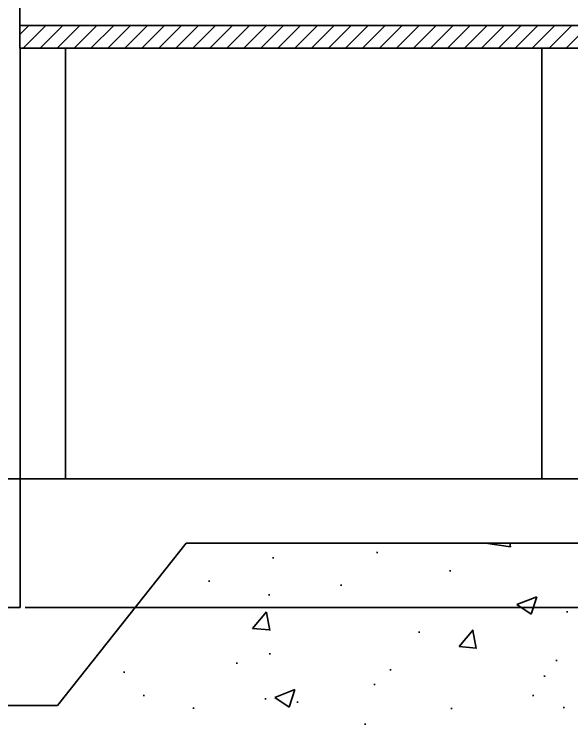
# Model space of a CAD drawing. Header units: millimetres. Extents: x -5 to 1510635, y -6 to 71285.
# Drawn here: x 1305438 to 1312816, y 10741 to 20067 of the extents above; entities that cross this region are included whole.
import ezdxf

# ---------------------------------------------------------------- set-up
doc = ezdxf.new("R2010")
doc.units = ezdxf.units.MM
doc.header["$LTSCALE"] = 1000
doc.linetypes.add('HIDDEN', pattern=[0.375, 0.25, -0.125])
doc.layers.add('MP-8', color=8, linetype='Continuous')
doc.dimstyles.new('MPS2', dxfattribs={"dimscale": 100, "dimtxt": 3, "dimasz": 3, "dimexe": 1, "dimexo": 1, "dimgap": 1, "dimtad": 1, "dimzin": 12, "dimdsep": 46, "dimtxsty": 'Standard', "dimcen": 1, "dimclrd": 1, "dimclre": 1, "dimclrt": 7, "dimazin": 2, "dimtfac": 1, "dimtmove": 0, "dimatfit": 3, "dimfxl": 1, "dimarcsym": 0})

# ---------------------------------------------------------------- blocks, each defined once
blk = doc.blocks.new('*D508')
at = {"layer": 'DEFPOINTS', "color": 0, "linetype": 'ByBlock', "transparency": 16777216}
for p in [(1328868.2, 13917.3), (1305514.1, 12217.3, 0), (1334355.2, 12217.3)]:
    blk.add_point(p, dxfattribs=at)
at = {"layer": 'MP-8', "color": 1, "linetype": 'ByBlock', "lineweight": -2, "transparency": 16777216}
for p, q in [((1328938.2, 13917.3), (1334425.2, 13917.3)), ((1334355.2, 13707.3), (1334355.2, 12427.3)), ((1305584.1, 12217.3), (1334425.2, 12217.3))]:
    blk.add_line(p, q, dxfattribs=at)
at = {"layer": 'MP-8', "color": 1, "linetype": 'ByBlock', "transparency": 16777216}
for points in [[(1334320.2, 13707.3), (1334390.2, 13707.3), (1334355.2, 13917.3)], [(1334320.2, 12427.3), (1334390.2, 12427.3), (1334355.2, 12217.3)]]:
    blk.add_solid(points, dxfattribs=at)
at = {"layer": 'MP-8', "color": 7, "linetype": 'ByBlock', "transparency": 16777216, "insert": (1334180.2, 13067.3), "char_height": 210, "attachment_point": 5, "rotation": 90}
blk.add_mtext('1700', dxfattribs=at)

msp = doc.modelspace()

# ---------------------------------------------------------------- hatches: boundary and pattern name
at = {"layer": 'MP-8', "linetype": 'ByBlock'}
h = msp.add_hatch(dxfattribs=at)
h.set_pattern_fill('ANSI31', color=256, scale=50, style=0)
h.set_pattern_definition([(45, (318903, -303844.92), (-112.253202, 112.253202), [])])
h.paths.add_polyline_path([(1305514.081, 19917.34), (1305514.081, 19617.34), (1324451.885, 19617.34), (1324451.885, 19917.34)])
h = msp.add_hatch(dxfattribs=at)
h.set_pattern_fill('AR-CONC', color=256, scale=15, style=0)
h.set_pattern_definition([(50, (320270.8, -183557.6), (2732.77, -239.0863), [285.75, -3143.25]), (355, (320270.8, -183557.6), (-528.6424, 2865.85), [228.6, -2514.6]), (100.451, (320498.6, -183577.6), (2204.1375, 2626.75), [242.85, -2671.35]), (46.1842, (320271, -182795.6), (4066.186, -630.635), [428.625, -4714.875]), (96.6356, (320609.7, -182848), (3561.064, 3711.383), [364.275, -4007.025]), (351.184, (320271, -182795.6), (3561.069, 3711.377), [342.9, -3771.9]), (21, (320651.8, -182986.1), (2274.223, -1533.983), [285.75, -3143.25]), (326, (320651.8, -182986), (927.0304, 2762.8195), [228.6, -2514.6]), (71.4514, (320841.4, -183114), (3201.2474, 1228.843), [242.85, -2671.35]), (37.5, (320270.8, -183557.6), (46.32905, 1268.3256), [0, -2484.12, 0, -2552.7, 0, -2524.125]), (7.5, (320270.8, -183557.6), (1002.295, 1502.7086), [0, -1455.42, 0, -2426.97, 0, -962.025]), (327.5, (319421.2, -183557.6), (2033.8589, -85.9312), [0, -952.5, 0, -2971.8, 0, -3943.35]), (317.5, (319040.2, -183557.6), (2221.9377, 381.3974), [0, -1238.25, 0, -1973.58, 0, -2800.35])])
edge = h.paths.add_edge_path()
edge.add_line((1327401.885, 13767.34), (1327401.885, 10567.34))
edge.add_line((1327401.885, 10567.34), (1308924.422, 10567.34))
edge.add_line((1308924.422, 10567.34), (1307224.422, 8417.34))
edge.add_line((1307224.422, 8417.34), (1298464.081, 8417.34))
edge.add_line((1298464.081, 8417.34), (1298464.081, 13767.34))
edge.add_line((1324901.885, 13767.34), (1324901.885, 13067.34))
edge.add_line((1324901.885, 13067.34), (1307714.081, 13067.34))
edge.add_line((1307714.081, 13067.34), (1306014.081, 10917.34))
edge.add_line((1306014.081, 10917.34), (1300964.081, 10917.34))
edge.add_line((1300964.081, 10917.34), (1300964.081, 13767.34))

# ---------------------------------------------------------------- linework, layer by layer
for p, q in [((1305514.081, 19917.34, 0), (1305514.081, 20367.34, 0)), ((1305514.614, 19917.34, 0), (1324451.885, 19917.34, 0)), ((1304714.081, 13917.34, 0), (1324451.885, 13917.34, 0)), ((1306014.081, 10917.34, 0), (1307714.081, 13067.34, 0)), ((1306014.081, 10917.34, 0), (1307714.081, 13067.34, 0)), ((1307714.081, 13067.34, 0), (1306014.081, 10917.34, 0)), ((1307714.081, 13067.34, 0), (1324898.861, 13067.34, 0)), ((1307714.081, 13067.34, 0), (1324898.861, 13067.34, 0)), ((1324898.861, 13067.34, 0), (1307714.081, 13067.34, 0)), ((1305519.081, 12217.34, 0), (1300964.081, 12217.34, 0)), ((1306014.081, 10917.34, 0), (1300964.081, 10917.34, 0)), ((1300964.081, 10917.34, 0), (1306014.081, 10917.34, 0)), ((1306014.081, 10917.34, 0), (1300964.081, 10917.34, 0))]:
    msp.add_line(p, q, dxfattribs=at)
at = {"layer": 'MP-8', "color": 3, "linetype": 'HIDDEN', "ltscale": 2000}
for p, q in [((1305518.861, 19617.34, 0), (1305518.861, 13917.34, 0)), ((1306118.861, 19617.34, 0), (1306118.861, 13917.34, 0)), ((1312418.861, 19617.34, 0), (1312418.861, 13917.34, 0))]:
    msp.add_line(p, q, dxfattribs=at)
at = {"layer": 'MP-8'}
msp.add_line((1305519.081, 13917.34, 0), (1305519.081, 12217.34, 0), dxfattribs=at)
at = {"layer": 'MP-8', "linetype": 'ByBlock', "elevation": 0}
msp.add_lwpolyline([(1305514.081, 19917.34), (1305514.081, 19617.34), (1324451.885, 19617.34), (1324451.885, 19917.34), (1305514.081, 19917.34)], dxfattribs=at)

# ---------------------------------------------------------------- dimensions: what is measured, and where the dimension line sits
at = {"layer": 'MP-8', "linetype": 'ByBlock'}
dim = msp.add_linear_dim(base=(1334355.246, 12217.34, 0), p1=(1328868.249, 13917.34, 0), p2=(1305514.081, 12217.34, 0), angle=90, dimstyle='MPS2', override={"dimscale": 70}, dxfattribs=at)
dim.commit()
dim.dimension.update_dxf_attribs({"geometry": '*D508', "text_midpoint": (1334180.246, 13067.34, 0)})

doc.saveas('drawing.dxf')
